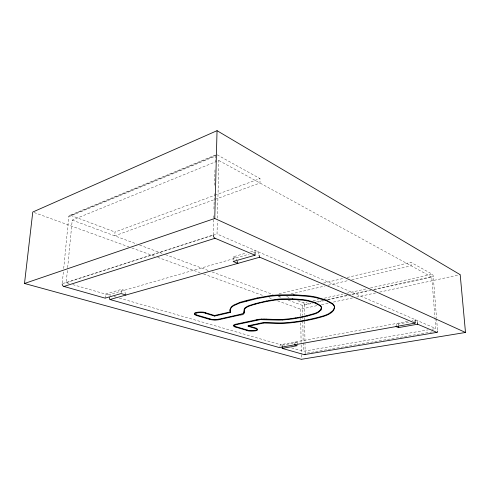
<?xml version="1.0" encoding="UTF-8"?>
<svg xmlns="http://www.w3.org/2000/svg" width="490" height="490" viewBox="0 0 490 490"><rect width="100%" height="100%" fill="white"/><g stroke="black" fill="none" stroke-linecap="round" stroke-linejoin="round"><path stroke-width="0.37" stroke-dasharray="2.45 1.84" d="M217.193 154.84L260.019 178.605L260 183.027L114.721 235.849L115.003 232.027L214.075 195.535M255.07 252.497L255.082 250.445L249.986 251.927M233.179 260.159L233.234 256.809L246.341 252.993M434.973 317.955L435.8 328.551L217.033 234L217.352 221.119M217.431 218.087L218.859 160.5L216.023 161.651M213.248 234.924L213.756 215.814M213.94 208.936L214.369 192.882M214.571 185.238L214.994 169.185M215.177 162.306L215.343 156.194A2.664 1.586 67.6 0 1 215.612 155.152M121.153 292.873L121.391 289.412L124.282 290.282L125.716 294.331M105.117 298.141L105.43 294.061L121.391 289.412M69.151 283.569L66.211 282.718L67.589 268.385M67.663 267.632L72.226 220.096L215.312 161.939M62.285 283L63.406 271.576M63.7 268.532L68.772 216.733A2.223 1.703 61.7 0 1 70.793 215.41L215.778 155.428M415.545 321.213L415.857 319.933L412.096 320.619M395.994 326.567L396.827 323.412L398.37 324.037L410.057 321.912M294.374 344.856L295.488 341.94L297.185 342.449L297.222 345.052M279.778 346.412L280.47 344.684L407.582 321.446M215.441 154.993L69.684 215.392M68.772 216.733L215.343 156.194M214.792 195.265L260.019 178.605M62.941 283.526L212.519 235.157M66.211 282.718L217.033 234M108.327 294.9L249.067 254.188M253.465 252.914L257.863 251.646L259.014 255.119M279.031 293.682L319.78 283.998M323.486 283.116L343.484 278.363M347.19 277.481L410.902 262.334L432.309 274.216A1.746 0.717 76.9 0 1 433.234 276.305L436.529 318.071M279.049 296.75L280.531 296.401M290.925 293.969L325.06 285.964M328.024 285.272L348.065 280.574M351.771 279.704L411.141 265.788L410.902 262.334M297.84 300.75L303.414 302.845L307.138 302.018M313.098 300.695L318.31 299.537M324.276 298.214L342.902 294.074M346.626 293.247L366.74 288.782M370.471 287.949L432.309 274.216M303.414 302.845A1.544 0.864 77.4 0 1 304.345 304.658L311.046 303.188M316.264 302.036L322.971 300.56M327.436 299.58L347.557 295.151M348.298 294.992L369.16 290.399M373.631 289.418L433.234 276.305M288.2 300.143L302.55 305.46L313.006 303.163M318.237 302.018L324.209 300.707M327.945 299.886L347.367 295.623M351.851 294.637L371.273 290.374M374.256 289.719L431.776 277.089L434.912 317.202M277.61 300.842L300.584 309.178L316.993 305.631M321.471 304.664L328.925 303.053M333.402 302.085L353.541 297.73M356.524 297.087L376.657 292.732M379.64 292.089L460.19 274.682M282.179 345.18L297.185 342.449M413.707 321.244L417.358 320.582L417.511 322.757M291.556 347.888L303.298 351.287L428.272 329.844M432.033 329.194L435.8 328.551M432.284 331.877L305.178 353.363L305.025 344.231M72.753 284.61L110.526 295.531M113.925 296.517L116.124 297.154M119.315 298.073L284.365 345.811M34.208 212.556L128.986 246.936M131.859 247.977L154.834 256.307M157.707 257.348L200.067 272.716M203.656 274.02L263.969 295.893M268.992 297.718L272.581 299.023M72.226 220.096L136.802 244.032M139.674 245.092L162.631 253.606M165.504 254.665L208.556 270.621M212.139 271.956L273.132 294.557M278.155 296.419L281.897 297.81M70.793 215.41L115.003 232.027M286.693 296.56L289.48 297.608M233.234 256.809L236.039 257.954L236.725 259.988M218.859 160.5L431.776 277.089M436.59 318.831L437.49 330.223M398.37 324.037L398.456 325.464M304.345 304.658L304.511 314.555M304.566 317.6L304.621 320.644M304.633 321.403L305.013 343.472M302.55 305.46L302.71 315.389M302.722 316.154L302.783 319.97M302.802 320.736L303.151 342.124M303.163 342.884L303.298 351.287M300.584 309.178L300.713 317.532M300.725 318.292L300.75 319.811M300.793 322.849L301.123 344.121M301.136 344.88L301.276 353.994M301.283 354.754L301.356 359.317"/><path stroke-width="0.73" d="M266.321 319.688L266.321 319.155L264.226 319.015L258.83 319.315L235.218 324.362L233.289 325.293L234.71 326.303L247.113 329.997C248.54 331.197 261.813 330.677 256.05 328.159L248.185 325.758L248.179 326.279L256.05 328.668C261.813 331.179 248.534 331.699 247.107 330.505L234.698 326.818L233.283 325.807L235.764 324.754L260.239 319.639L278.62 320.08A31.605 8.649 -0.2 0 0 282.485 319.958C293.614 319.229 304.707 317.091 315.34 313.772A31.354 8.679 -0.5 0 0 318.5 312.222L320.913 310.035L321.434 307.738A31.017 8.6 -0.5 0 0 320.35 305.968L315.137 303.034L308.051 301.032A31.072 8.636 -0.5 0 0 302.336 300.113L292.334 299.39L281.915 299.494A31.342 8.716 -0.5 0 0 275.435 300.052C266.376 301.375 257.287 303.169 248.675 306.305A30.588 8.397 -0.2 0 0 245.943 307.818C242.336 310.231 246.415 315.284 240.204 314.923L218.338 319.817L214.877 320.172L210.412 319.615L196.429 315.474C189.171 312.644 203.914 311.812 205.573 313.324L214.559 316.056L230.38 312.424L229.988 310.256M266.48 301.601L266.48 301.019L275.429 299.47A31.329 8.734 -0.5 0 1 281.909 298.912L292.328 298.808L302.324 299.531A31.06 8.661 -0.5 0 1 308.039 300.45L315.125 302.465L320.338 305.405A31.011 8.624 -0.5 0 1 321.422 307.175L320.901 309.478L318.488 311.677A31.348 8.697 -0.5 0 1 315.327 313.22C304.7 316.558 293.608 318.69 282.479 319.425A31.599 8.667 -0.2 0 1 278.62 319.554L266.321 319.155M261.452 319.529L261.452 318.996M248.179 326.279L263.743 323.014L263.743 322.487L279.594 322.959A41.191 11.245 -0.2 0 0 287.122 322.628C299.666 321.569 312.161 319.278 324.209 315.634A43.677 12.115 -0.5 0 0 329.017 313.563L332.986 310.58L334.517 307.322M237.178 261.348L237.864 263.381L233.154 261.495L255.057 255.229L255.07 253.177M255.425 330.75L255.425 330.248M255.762 304.088L255.768 303.518L266.48 301.019M256.05 328.668L256.05 328.159M256.87 320.227L256.87 319.701M230.018 310.023L231.17 307.738A41.607 11.442 -0.1 0 1 233.877 305.582L239.971 302.924L257.226 298.539L257.226 297.957L269.88 295.715A44.075 12.305 -0.5 0 1 279.092 294.9L293.92 294.735L308.149 295.795A43.684 12.201 -0.5 0 1 316.24 297.13L326.187 300.033L332.545 303.573A43.341 12.066 -0.6 0 1 334.333 306.048C335.46 309.754 331.926 312.602 329.035 314.108A43.69 12.085 -0.5 0 1 324.221 316.173C312.173 319.811 299.672 322.095 287.128 323.155A41.203 11.221 -0.2 0 1 279.6 323.486L263.743 323.014M247.107 330.505L247.113 329.997M243.787 313.79C244.724 311.652 242.85 308.602 245.949 307.255A30.582 8.422 -0.2 0 1 248.681 305.742L255.768 303.518M244.057 312.467L244.063 311.922M246.458 301.105L246.464 300.523L257.226 297.957M240.204 314.923L240.21 314.378L243.793 313.245M235.175 326.965L235.182 326.45M235.764 324.754L235.77 324.233M218.932 319.694L218.944 319.162L240.21 314.378M465.5 332.471L214.749 218.467L217.039 130.683L32.775 212.035L24.5 283.477L301.356 359.317L465.5 332.471L460.19 274.682L217.039 130.683M214.559 316.056L214.571 315.517L205.586 312.779C203.926 311.254 189.189 312.099 196.447 314.929L211.533 319.333L215.459 319.627L218.944 319.162M209.867 319.462L209.879 318.929M205.573 313.324L205.586 312.779M196.38 313.024L196.398 312.479M196.429 315.474L196.447 314.929M109.27 297.54L109.974 299.519L279.318 347.563L415.079 323.13L415.391 321.85M24.5 283.477L214.749 218.467M62.199 283.924A2.26 1.85 68.1 0 0 63.908 286.454L215.049 238.256L255.057 255.229M109.974 299.519L259.712 257.207L415.079 323.13M246.464 300.523L239.984 302.348L233.883 305.013A41.595 11.466 -0.1 0 0 231.182 307.175L230.031 309.466L230.38 312.424M214.571 315.517L230.386 311.873M257.226 298.539L269.88 296.303A44.082 12.274 -0.5 0 1 279.098 295.488L293.927 295.329L308.161 296.383A43.696 12.17 -0.5 0 1 316.252 297.712L326.199 300.609L332.563 304.143A43.353 12.036 -0.6 0 1 334.352 306.618L334.499 307.248M248.185 325.758L263.743 322.487M282.191 346.461L282.203 348.384L297.228 345.701L294.374 344.856M395.994 326.567L398.584 327.602L417.615 324.209L436.884 332.379A1.801 0.753 78.7 0 0 437.552 330.983M282.203 348.384L304.278 354.65L436.884 332.379M63.908 286.454L105.117 298.141L121.104 293.571L125.954 295.005M259.014 255.119L259.712 257.207M417.511 322.757L417.615 324.209M398.499 326.175L398.584 327.602M333.5 309.931L333.519 310.482M326.187 300.033L326.199 300.609M320.901 309.478L320.913 310.035M315.125 302.465L315.137 303.034M314.335 318.249L314.347 318.782M307.218 315.511L307.224 316.05M303.965 320.356L303.978 320.889M295.501 317.924L295.507 318.457M293.92 294.735L293.927 295.329M292.328 298.808L292.334 299.39M282.479 319.425L282.485 319.958M305.099 354.007A1.586 0.9 80.1 0 1 304.278 354.65M215.049 238.256A2.732 1.746 71.7 0 1 213.26 235.31"/></g></svg>
